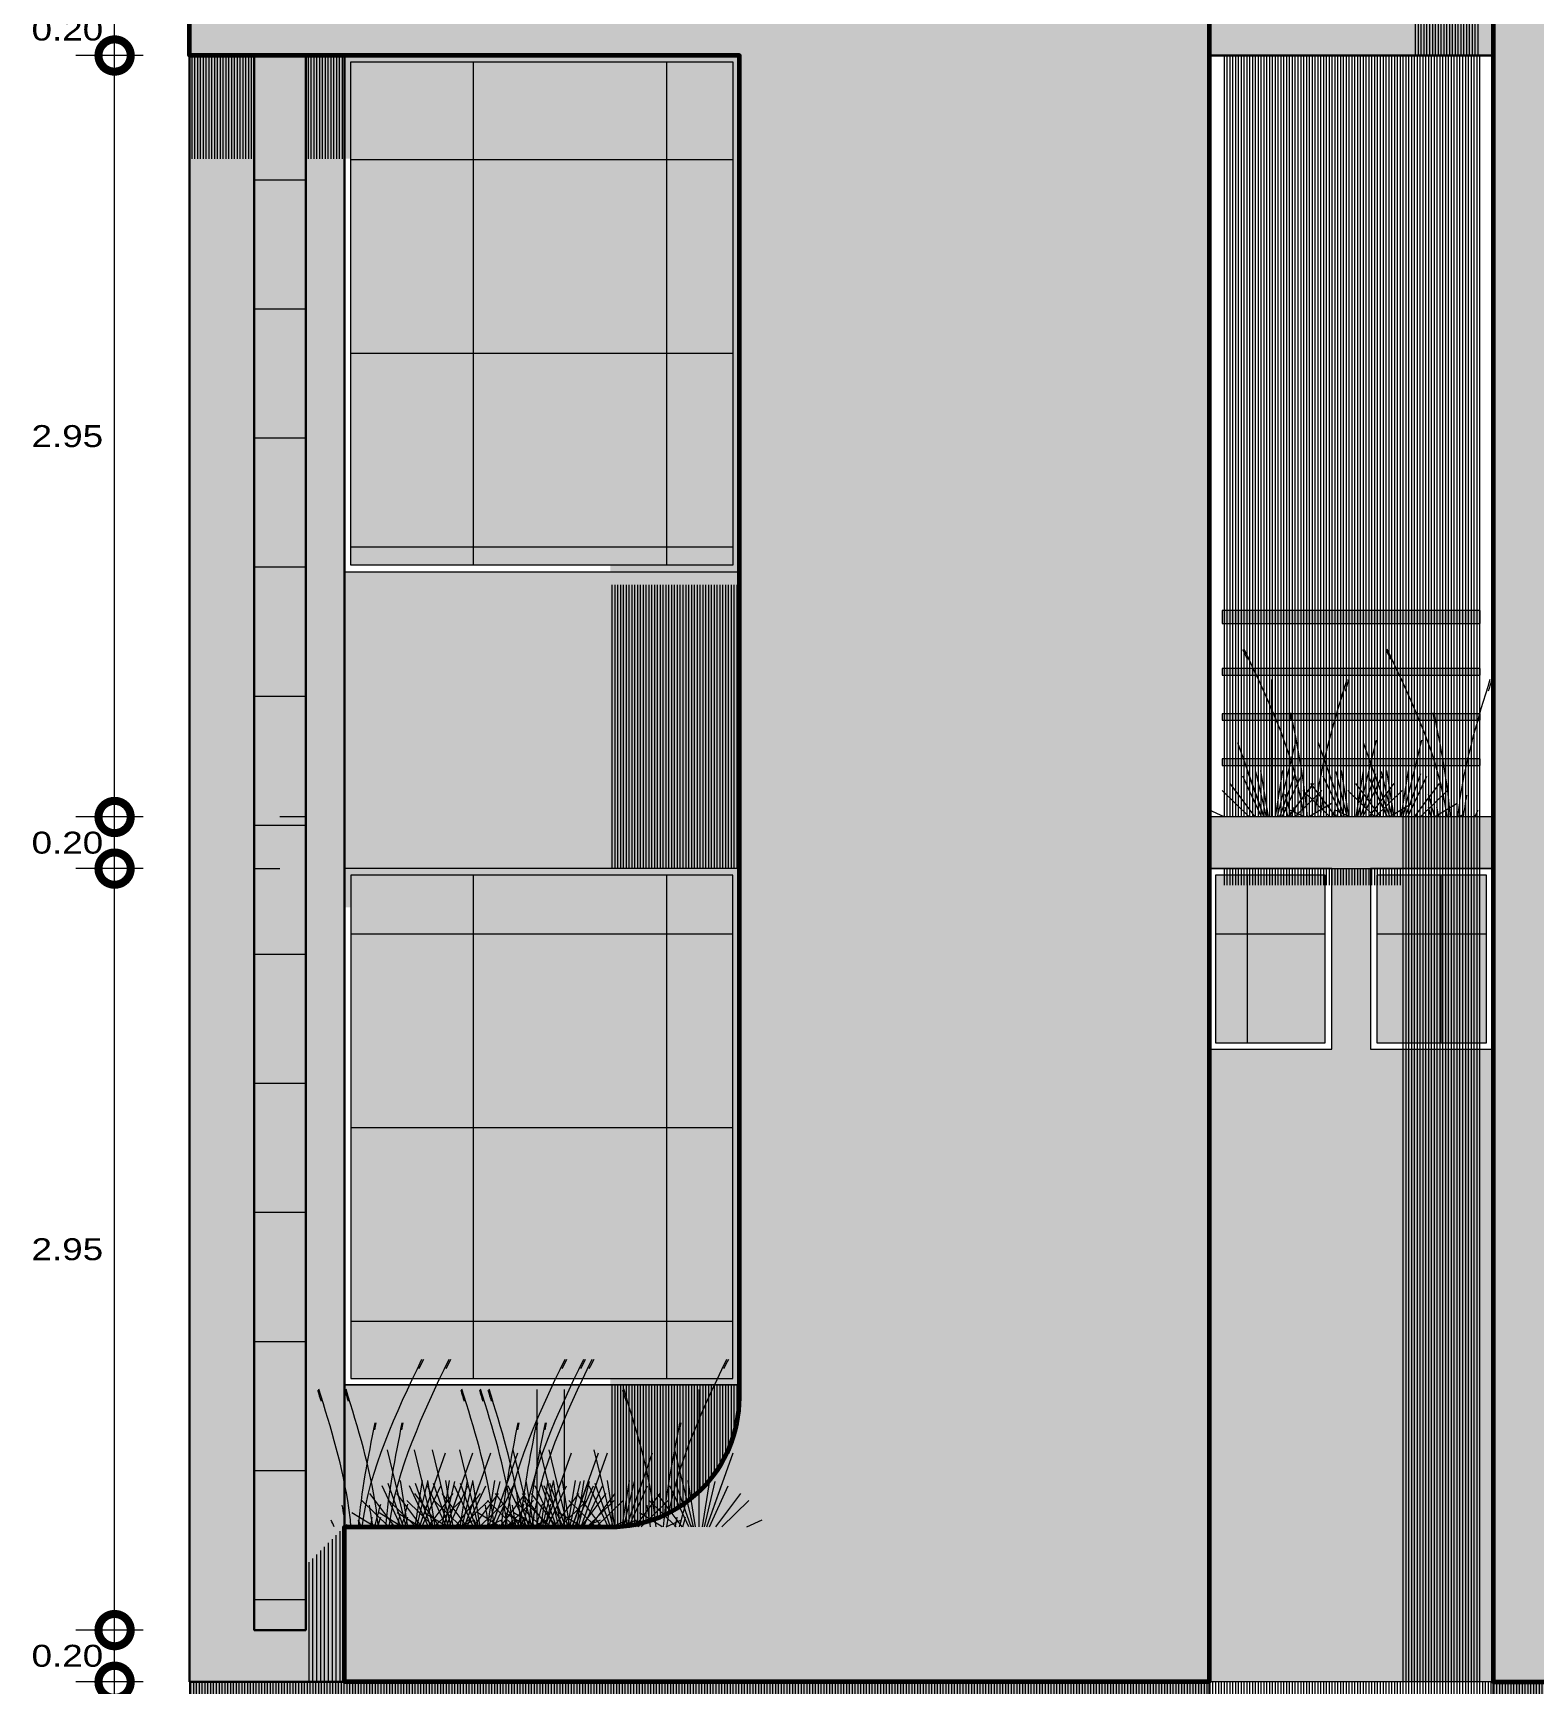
# Model space of a CAD drawing. Header units: millimetres. Extents: x 1555 to 3397, y 790 to 1592.
# Drawn here: x 1756.27 to 1762.08, y 801.96 to 808.36 of the extents above; entities that cross this region are included whole.
import ezdxf

# ---------------------------------------------------------------- set-up
doc = ezdxf.new("R2010")
doc.units = ezdxf.units.MM
doc.linetypes.add('HIDDEN2', pattern=[4.7625, 3.175, -1.5875])
doc.linetypes.add('RAYITAS', pattern=[0.375, 0.25, -0.125])
doc.layers.get('0').update_dxf_attribs({"lineweight": 5})
doc.layers.get('Defpoints').update_dxf_attribs({"lineweight": 5})
for name, color, linetype, lineweight in [('COTAS', 7, 'Continuous', 9), ('MARCO DE VENTANA Y PUERTA', 250, 'Continuous', 13), ('marcos de ventanas', 7, 'Continuous', 15), ('MURO ELEV', 7, 'Continuous', 20), ('MURO ELEV 01', 251, 'Continuous', 30), ('MURO ELEV 02', 7, 'Continuous', 60), ('PROYECCION', 147, 'RAYITAS', 9), ('SOMBRA', 7, 'Continuous', 9), ('sombras', 250, 'Continuous', 0), ('valoriza', 147, 'Continuous', 9)]:
    doc.layers.add(name, color=color, linetype=linetype, lineweight=lineweight)
doc.layers.add('RELLENO DE MURO CORTE', color=7, linetype='Continuous', lineweight=5, true_color=0x5b605f)
doc.styles.add('STYLE1-50EJES', font='swissel.ttf', dxfattribs={"width": 1.2, "height": 0.085})
doc.dimstyles.new('DIM-1-50ejes', dxfattribs={"dimtxt": 0.085, "dimasz": 0.25, "dimexe": 0.15, "dimexo": 0.18, "dimgap": 0.03, "dimtad": 2, "dimtih": 1, "dimtoh": 1, "dimzin": 0, "dimdsep": 46, "dimtxsty": 'STYLE1-50EJES', "dimblk1": 'DOTSMALL', "dimblk2": 'DOTSMALL', "dimsah": 1, "dimcen": 2.75, "dimclrd": 256, "dimclre": 256, "dimclrt": 256, "dimazin": 0, "dimtfac": 1, "dimtix": 1, "dimtmove": 0, "dimatfit": 3, "dimldrblk": 'DOTSMALL', "dimfxl": 1, "dimfxlon": 1, "dimtolj": 1, "dimtzin": 0, "dimlwd": -1, "dimlwe": -1, "dimarcsym": 0})
pattern_1 = [(90, (-39.764014, -2.846504), (-0.011, 7e-19), [])]
pattern_2 = [(0, (168.72064, 79.6186), (0, 0.75), []), (90, (168.72064, 79.6186), (-0.75, 5e-17), [])]
pattern_3 = [(90, (-0.170873, -2.846504), (-0.011, 7e-19), [])]

# ---------------------------------------------------------------- blocks, each defined once
blk = doc.blocks.new('A$C5D62119A')
at = {"layer": 'sombras', "color": 118}
for p, q in [((0.2427, -0.1289), (0.2427, 0.4033)), ((-0.2655, -0.1289), (-0.338, 0.1693)), ((-0.2137, -0.1289), (-0.1122, 0.1578)), ((-0.0905, -0.1289), (-0.163, 0.1693)), ((-0.0387, -0.1289), (0.0628, 0.1578)), ((0.2217, -0.1289), (0.1492, 0.1693)), ((0.2734, -0.1289), (0.375, 0.1578)), ((-0.3091, -0.1289), (-0.4061, 0.0008)), ((-0.2843, -0.1289), (-0.3575, 0.0298)), ((-0.2751, -0.1289), (-0.3347, 0.039)), ((-0.2582, -0.1289), (-0.2869, 0.0512)), ((-0.1342, -0.1289), (-0.2311, 0.0008)), ((-0.2306, -0.1289), (-0.2019, 0.0512)), ((-0.2237, -0.1289), (-0.1817, 0.0472)), ((-0.2136, -0.1289), (-0.1541, 0.039)), ((-0.2044, -0.1289), (-0.1313, 0.0298)), ((-0.1093, -0.1289), (-0.1825, 0.0298)), ((-0.1796, -0.1289), (-0.0827, 0.0008)), ((-0.1001, -0.1289), (-0.1597, 0.039)), ((-0.0832, -0.1289), (-0.1119, 0.0512)), ((-0.0556, -0.1289), (-0.0269, 0.0512)), ((-0.0487, -0.1289), (-0.0067, 0.0472)), ((-0.0387, -0.1289), (0.0209, 0.039)), ((-0.0295, -0.1289), (0.0437, 0.0298)), ((-0.0046, -0.1289), (0.0923, 0.0008)), ((0.178, -0.1289), (0.081, 0.0008)), ((0.2028, -0.1289), (0.1297, 0.0298)), ((0.212, -0.1289), (0.1524, 0.039)), ((0.2289, -0.1289), (0.2002, 0.0512)), ((0.2565, -0.1289), (0.2852, 0.0512)), ((0.2634, -0.1289), (0.3054, 0.0472)), ((0.2735, -0.1289), (0.333, 0.039)), ((0.2827, -0.1289), (0.3558, 0.0298)), ((0.3075, -0.1289), (0.4044, 0.0008)), ((-0.3326, -0.1289), (-0.4371, -0.0263)), ((-0.1577, -0.1289), (-0.2621, -0.0263)), ((-0.1561, -0.1289), (-0.0516, -0.0263)), ((0.0189, -0.1289), (0.1234, -0.0263)), ((0.1545, -0.1289), (0.05, -0.0263)), ((0.331, -0.1289), (0.4355, -0.0263)), ((-0.4758, -0.1289), (-0.4974, -0.1208)), ((-0.3867, -0.1289), (-0.4751, -0.0751)), ((-0.3008, -0.1289), (-0.3224, -0.1208)), ((-0.2117, -0.1289), (-0.3001, -0.0751)), ((-0.059, -0.1289), (0.0003, -0.1012)), ((0.0113, -0.1289), (-0.0103, -0.1208)), ((0.1004, -0.1289), (0.012, -0.0751)), ((0.116, -0.1289), (0.1753, -0.1012)), ((0.4281, -0.1289), (0.4875, -0.1012))]:
    blk.add_line(p, q, dxfattribs=at)
for points in [[(-0.436, -0.1289), (-0.4066, 0.0958), (-0.3053, 0.3085), (-0.204, 0.5212)], [(0.1185, -0.1289), (0.1479, 0.0958), (0.2492, 0.3085), (0.3505, 0.5212)], [(-0.4492, -0.1289), (-0.4387, 0.0064), (-0.4121, 0.1404), (-0.3855, 0.2745)], [(0.1053, -0.1289), (0.1158, 0.0064), (0.1424, 0.1404), (0.169, 0.2745)], [(-0.4993, -0.1289), (-0.5035, -0.1009), (-0.5081, -0.0728), (-0.5126, -0.0448)], [(-0.3871, -0.1289), (-0.3798, -0.0996), (-0.3718, -0.0704), (-0.3637, -0.0412)], [(0.0553, -0.1289), (0.051, -0.1009), (0.0464, -0.0728), (0.0419, -0.0448)], [(0.1674, -0.1289), (0.1747, -0.0996), (0.1828, -0.0704), (0.1908, -0.0412)], [(-0.5436, -0.1289), (-0.5477, -0.1202), (-0.552, -0.1115), (-0.5562, -0.1028)], [(-0.4037, -0.1289), (-0.4013, -0.1166), (-0.3989, -0.1043), (-0.3964, -0.092)], [(-0.3751, -0.1289), (-0.3714, -0.1166), (-0.3676, -0.1043), (-0.3637, -0.092)], [(-0.3401, -0.1289), (-0.3395, -0.1275), (-0.3389, -0.126), (-0.3383, -0.1246)], [(0.0109, -0.1289), (0.0068, -0.1202), (0.0025, -0.1115), (-0.0017, -0.1028)], [(0.1508, -0.1289), (0.1532, -0.1166), (0.1556, -0.1043), (0.1581, -0.092)], [(0.1794, -0.1289), (0.1831, -0.1166), (0.1869, -0.1043), (0.1908, -0.092)], [(0.2144, -0.1289), (0.215, -0.1275), (0.2156, -0.126), (0.2162, -0.1246)]]:
    blk.add_open_spline(points, degree=3, dxfattribs=at)
for points in [[(-0.1981, 0.5197), (-0.2165, 0.483)], [(0.3564, 0.5197), (0.338, 0.483)], [(-0.6084, 0.4005), (-0.5951, 0.358)], [(-0.0539, 0.4005), (-0.0406, 0.358)], [(-0.3866, 0.2471), (-0.3816, 0.2746)], [(0.1679, 0.2471), (0.1729, 0.2746)]]:
    blk.add_spline(points, degree=3, dxfattribs=at)
for points in [[(-0.4784, -0.1289), (-0.4808, -0.1044), (-0.5023, 0.0766), (-0.5565, 0.2528), (-0.6034, 0.4051)], [(0.0761, -0.1289), (0.0737, -0.1044), (0.0522, 0.0766), (-0.002, 0.2528), (-0.0489, 0.4051)]]:
    blk.add_open_spline(points, degree=3, knots=[0.3292599, 0.3292599, 0.3292599, 0.3292599, 0.4033331, 0.878554, 0.878554, 0.878554, 0.878554], dxfattribs=at)
blk = doc.blocks.new('_DOTSMALL')
at = {"color": 0, "linetype": 'ByBlock', "const_width": 0.5}
blk.add_lwpolyline([(-0.0625, 0, 1), (0.0625, 0, 1)], format="xyb", close=True, dxfattribs=at)
blk = doc.blocks.new('*D587')
at = {"layer": 'COTAS', "transparency": 16777216}
for p, q in [((1756.692, 801.9718), (1756.4312, 801.9712)), ((1756.5898, 798.4215), (1756.5812, 801.9715)), ((1756.7005, 798.4218), (1756.4398, 798.4212))]:
    blk.add_line(p, q, dxfattribs=at)
at = {"layer": 'Defpoints', "color": 0, "transparency": 16777216}
for p in [(1756.5812, 801.9715), (1756.872, 801.9722), (1756.8805, 798.4222)]:
    blk.add_point(p, dxfattribs=at)
at = {"layer": 'COTAS', "transparency": 16777216, "xscale": 0.25, "yscale": 0.25, "zscale": 0.25}
for p, rotation in [((1756.5812, 801.9715), 90.13810470480516), ((1756.5898, 798.4215), 270.1381047048051)]:
    blk.add_blockref('_DOTSMALL', p, dxfattribs=dict(at, rotation=rotation))
at = {"layer": 'COTAS', "transparency": 16777216, "insert": (1756.4022, 800.1961), "char_height": 0.085, "attachment_point": 5, "style": 'STYLE1-50EJES'}
blk.add_mtext('\\A1;3.55', dxfattribs=at)
blk = doc.blocks.new('*D588')
at = {"layer": 'COTAS', "transparency": 16777216}
for p, q in [((1756.692, 802.1722), (1756.4312, 802.1722)), ((1756.5812, 801.9722), (1756.5812, 802.1722)), ((1756.692, 801.9722), (1756.4312, 801.9722))]:
    blk.add_line(p, q, dxfattribs=at)
at = {"layer": 'Defpoints', "color": 0, "transparency": 16777216}
for p in [(1756.5812, 802.1722), (1756.872, 802.1722), (1756.872, 801.9722)]:
    blk.add_point(p, dxfattribs=at)
at = {"layer": 'COTAS', "transparency": 16777216, "xscale": 0.25, "yscale": 0.25, "zscale": 0.25}
for p, rotation in [((1756.5812, 802.1722), 90), ((1756.5812, 801.9722), 270)]:
    blk.add_blockref('_DOTSMALL', p, dxfattribs=dict(at, rotation=rotation))
at = {"layer": 'COTAS', "transparency": 16777216, "insert": (1756.3982, 802.0722), "char_height": 0.085, "attachment_point": 5, "style": 'STYLE1-50EJES'}
blk.add_mtext('\\A1;0.20', dxfattribs=at)
blk = doc.blocks.new('*D589')
at = {"layer": 'COTAS', "transparency": 16777216}
for p, q in [((1756.692, 805.1222), (1756.4312, 805.1222)), ((1756.5812, 802.1722), (1756.5812, 805.1222)), ((1756.692, 802.1722), (1756.4312, 802.1722))]:
    blk.add_line(p, q, dxfattribs=at)
at = {"layer": 'Defpoints', "color": 0, "transparency": 16777216}
for p in [(1756.5812, 805.1222), (1756.872, 805.1222), (1756.872, 802.1722)]:
    blk.add_point(p, dxfattribs=at)
at = {"layer": 'COTAS', "transparency": 16777216, "xscale": 0.25, "yscale": 0.25, "zscale": 0.25}
for p, rotation in [((1756.5812, 805.1222), 90), ((1756.5812, 802.1722), 270)]:
    blk.add_blockref('_DOTSMALL', p, dxfattribs=dict(at, rotation=rotation))
at = {"layer": 'COTAS', "transparency": 16777216, "insert": (1756.3981, 803.6472), "char_height": 0.085, "attachment_point": 5, "style": 'STYLE1-50EJES'}
blk.add_mtext('\\A1;2.95', dxfattribs=at)
blk = doc.blocks.new('*D590')
at = {"layer": 'COTAS', "transparency": 16777216}
for p, q in [((1756.692, 805.3222), (1756.4312, 805.3222)), ((1756.5812, 805.1222), (1756.5812, 805.3222)), ((1756.692, 805.1222), (1756.4312, 805.1222))]:
    blk.add_line(p, q, dxfattribs=at)
at = {"layer": 'Defpoints', "color": 0, "transparency": 16777216}
for p in [(1756.5812, 805.3222), (1756.872, 805.3222), (1756.872, 805.1222)]:
    blk.add_point(p, dxfattribs=at)
at = {"layer": 'COTAS', "transparency": 16777216, "xscale": 0.25, "yscale": 0.25, "zscale": 0.25}
for p, rotation in [((1756.5812, 805.3222), 90), ((1756.5812, 805.1222), 270)]:
    blk.add_blockref('_DOTSMALL', p, dxfattribs=dict(at, rotation=rotation))
at = {"layer": 'COTAS', "transparency": 16777216, "insert": (1756.3982, 805.2222), "char_height": 0.085, "attachment_point": 5, "style": 'STYLE1-50EJES'}
blk.add_mtext('\\A1;0.20', dxfattribs=at)
blk = doc.blocks.new('*D591')
at = {"layer": 'COTAS', "transparency": 16777216}
for p, q in [((1756.692, 808.2722), (1756.4312, 808.2722)), ((1756.5812, 805.3222), (1756.5812, 808.2722)), ((1756.692, 805.3222), (1756.4312, 805.3222))]:
    blk.add_line(p, q, dxfattribs=at)
at = {"layer": 'Defpoints', "color": 0, "transparency": 16777216}
for p in [(1756.5812, 808.2722), (1756.872, 808.2722), (1756.872, 805.3222)]:
    blk.add_point(p, dxfattribs=at)
at = {"layer": 'COTAS', "transparency": 16777216, "xscale": 0.25, "yscale": 0.25, "zscale": 0.25}
for p, rotation in [((1756.5812, 808.2722), 90), ((1756.5812, 805.3222), 270)]:
    blk.add_blockref('_DOTSMALL', p, dxfattribs=dict(at, rotation=rotation))
at = {"layer": 'COTAS', "transparency": 16777216, "insert": (1756.3981, 806.7972), "char_height": 0.085, "attachment_point": 5, "style": 'STYLE1-50EJES'}
blk.add_mtext('\\A1;2.95', dxfattribs=at)
blk = doc.blocks.new('*D592')
at = {"layer": 'COTAS', "transparency": 16777216}
for p, q in [((1756.692, 808.4722), (1756.4312, 808.4722)), ((1756.5812, 808.2722), (1756.5812, 808.4722)), ((1756.692, 808.2722), (1756.4312, 808.2722))]:
    blk.add_line(p, q, dxfattribs=at)
at = {"layer": 'Defpoints', "color": 0, "transparency": 16777216}
for p in [(1756.5812, 808.4722), (1756.872, 808.4722), (1756.872, 808.2722)]:
    blk.add_point(p, dxfattribs=at)
at = {"layer": 'COTAS', "transparency": 16777216, "xscale": 0.25, "yscale": 0.25, "zscale": 0.25}
for p, rotation in [((1756.5812, 808.4722), 90), ((1756.5812, 808.2722), 270)]:
    blk.add_blockref('_DOTSMALL', p, dxfattribs=dict(at, rotation=rotation))
at = {"layer": 'COTAS', "transparency": 16777216, "insert": (1756.3982, 808.3722), "char_height": 0.085, "attachment_point": 5, "style": 'STYLE1-50EJES'}
blk.add_mtext('\\A1;0.20', dxfattribs=at)

msp = doc.modelspace()

# ---------------------------------------------------------------- hatches: boundary and pattern name
h = msp.add_hatch()
h.set_pattern_fill('_USER', color=256, scale=0.011, angle=90, style=0, pattern_type=0)
h.set_pattern_definition(pattern_3)
h.paths.add_polyline_path([(1757.47197, 808.27223), (1757.32197, 808.27223), (1757.32197, 807.87223), (1757.47197, 807.87223)])
h.paths.add_polyline_path([(1757.12197, 808.27223), (1756.87197, 808.27223), (1756.87197, 807.87223), (1757.12197, 807.87223)])
h = msp.add_hatch(color=256)
h.set_gradient(color1=(43, 165, 202), rotation=180, one_color=1, tint=1)
h.paths.add_polyline_path([(1757.32197, 808.27223), (1757.12197, 808.27223), (1757.12197, 802.17223), (1757.32197, 802.17223)])
h = msp.add_hatch()
h.set_pattern_fill('_USER', color=256, scale=0.011, angle=90, style=0, pattern_type=0)
h.set_pattern_definition(pattern_3)
h.paths.add_polyline_path([(1759.00197, 806.22223), (1758.50197, 806.22223), (1758.50197, 805.12223), (1759.00197, 805.12223)])
edge = h.paths.add_edge_path()
edge.add_line((1759.00197, 803.12223), (1758.50197, 803.12223))
edge.add_line((1758.50197, 803.12223), (1758.50197, 802.57223))
edge.add_arc((1758.50197, 803.07223), 0.5, 270, 360)
edge.add_line((1759.00197, 803.07223), (1759.00197, 803.12223))
h = msp.add_hatch(color=256)
h.set_gradient(color1=(139, 149, 134), color2=(125, 136, 119), rotation=180, one_color=1, tint=0.51, name='CURVED')
h.paths.add_polyline_path([(1760.82197, 801.07223), (1760.74697, 801.07223), (1760.74697, 801.27223), (1760.82197, 801.27223), (1760.82197, 801.97223), (1757.47197, 801.97223), (1756.87197, 801.97223), (1756.87197, 798.57223), (1757.12197, 798.57223), (1757.12197, 801.27223), (1757.12197, 801.47223), (1757.12197, 801.92223), (1760.62197, 801.92223), (1760.62197, 801.47223), (1760.62197, 801.27223), (1760.02197, 801.27223), (1760.02197, 798.57223), (1760.82197, 798.57223)])
h = msp.add_hatch(color=256)
h.set_gradient(color1=(139, 149, 134), color2=(125, 136, 119), rotation=180, one_color=1, tint=0.51, name='CURVED')
h.paths.add_polyline_path([(1765.87197, 801.97223), (1765.27197, 801.97223), (1761.92197, 801.97223), (1761.92197, 801.27223), (1761.99697, 801.27223), (1761.99697, 801.07223), (1761.92197, 801.07223), (1761.92197, 798.72223), (1762.17197, 798.72223), (1762.17197, 801.27223), (1762.17197, 801.47223), (1762.17197, 801.92223), (1765.62197, 801.92223), (1765.62197, 801.47223), (1765.62197, 801.27223), (1765.62197, 798.72223), (1765.87197, 798.72223)])
at = {"layer": 'marcos de ventanas'}
h = msp.add_hatch(dxfattribs=at)
h.set_pattern_fill('_USER', color=256, scale=0.5, style=0, double=1, pattern_type=0)
h.set_pattern_definition([(0, (117.35675, -38.20954), (0, 0.5), []), (90, (117.35675, -38.20954), (-0.5, 0), [])])
h.paths.add_polyline_path([(1757.32197, 808.27223), (1757.02197, 808.27223), (1757.02197, 808.12223), (1757.32197, 808.12223)])
h.paths.add_polyline_path([(1757.12197, 807.94223), (1757.12197, 804.97223), (1757.32197, 804.97223), (1757.32197, 807.94223)])
h.paths.add_polyline_path([(1757.12197, 804.79223), (1757.12197, 802.17223), (1757.32197, 802.17223), (1757.32197, 804.79223)])
h = msp.add_hatch(dxfattribs=at)
h.set_pattern_fill('_USER', color=256, scale=0.75, style=0, double=1, pattern_type=0)
h.set_pattern_definition(pattern_2)
h.paths.add_polyline_path([(1758.97697, 806.29723), (1758.97697, 808.24723), (1757.49697, 808.24723), (1757.49697, 806.29723)])
h = msp.add_hatch(dxfattribs=at)
h.set_pattern_fill('_USER', color=256, scale=0.75, style=0, double=1, pattern_type=0)
h.set_pattern_definition(pattern_2)
h.paths.add_polyline_path([(1758.97697, 803.14723), (1757.49697, 803.14723), (1757.49697, 805.09723), (1758.97697, 805.09723)])
h = msp.add_hatch(dxfattribs=at)
h.set_pattern_fill('_USER', color=256, scale=0.75, style=0, double=1, pattern_type=0)
h.set_pattern_definition(pattern_2)
h.paths.add_polyline_path([(1761.89697, 805.09723), (1761.89697, 804.44723), (1761.47197, 804.44723), (1761.47197, 805.09723)])
h.paths.add_polyline_path([(1761.27197, 805.09723), (1761.27197, 804.44723), (1760.84697, 804.44723), (1760.84697, 805.09723)])
at = {"layer": 'RELLENO DE MURO CORTE', "true_color": 0xfa7b19}
h = msp.add_hatch(color=30, dxfattribs=at)
edge = h.paths.add_edge_path()
edge.add_line((1756.87197, 809.47223), (1760.82197, 809.47223))
edge.add_line((1760.82197, 809.47223), (1760.82197, 801.97223))
edge.add_line((1760.82197, 801.97223), (1757.47197, 801.97223))
edge.add_line((1757.47197, 801.97223), (1757.47197, 802.57223))
edge.add_line((1757.47197, 802.57223), (1758.50197, 802.57223))
edge.add_arc((1758.50197, 803.07223), 0.5, 270, 360)
edge.add_line((1759.00197, 803.07223), (1759.00197, 808.27223))
edge.add_line((1759.00197, 808.27223), (1756.87197, 808.27223))
edge.add_line((1756.87197, 808.27223), (1756.87197, 809.47223))
at = {"layer": 'RELLENO DE MURO CORTE', "true_color": 0xb21210}
h = msp.add_hatch(color=14, dxfattribs=at)
edge = h.paths.add_edge_path()
edge.add_line((1765.87197, 809.47223), (1761.92197, 809.47223))
edge.add_line((1761.92197, 809.47223), (1761.92197, 801.97223))
edge.add_line((1761.92197, 801.97223), (1765.27197, 801.97223))
edge.add_line((1765.27197, 801.97223), (1765.27197, 802.57223))
edge.add_line((1765.27197, 802.57223), (1764.24197, 802.57223))
edge.add_arc((1764.24197, 803.07223), 0.5, 180, 270, ccw=False)
edge.add_line((1763.74197, 803.07223), (1763.74197, 808.27223))
edge.add_line((1763.74197, 808.27223), (1765.87197, 808.27223))
edge.add_line((1765.87197, 808.27223), (1765.87197, 809.47223))
msp.add_hatch(color=14, dxfattribs=at).paths.add_polyline_path([(1756.87197, 808.27223), (1756.87197, 801.97223), (1757.47197, 801.97223), (1757.47197, 808.27223), (1757.32197, 808.27223), (1757.32197, 802.17223), (1757.12197, 802.17223), (1757.12197, 808.27223)])
at = {"layer": 'RELLENO DE MURO CORTE'}
h = msp.add_hatch(color=256, dxfattribs=at)
h.set_gradient(color1=(113, 142, 162), color2=(227, 233, 237), rotation=15, one_color=1, tint=0.91, name='HEMISPHERICAL')
h.paths.add_polyline_path([(1758.97697, 808.24723), (1757.49697, 808.24723), (1757.49697, 806.29723), (1758.97697, 806.29723)])
h.paths.add_polyline_path([(1758.97697, 803.14723), (1757.49697, 803.14723), (1757.49697, 805.09723), (1758.97697, 805.09723)])
h = msp.add_hatch(color=256, dxfattribs=at)
h.set_gradient(color1=(113, 142, 162), color2=(227, 233, 237), rotation=15, one_color=1, tint=0.91, name='HEMISPHERICAL')
h.paths.add_polyline_path([(1761.27197, 805.09723), (1760.84697, 805.09723), (1760.84697, 804.44723), (1761.27197, 804.44723)])
h.paths.add_polyline_path([(1761.89697, 805.09723), (1761.47197, 805.09723), (1761.47197, 804.44723), (1761.89697, 804.44723)])
at = {"layer": 'SOMBRA'}
h = msp.add_hatch(dxfattribs=at)
h.set_pattern_fill('_USER', color=256, scale=0.011, angle=90, style=0, pattern_type=0)
h.set_pattern_definition(pattern_3)
h.paths.add_polyline_path([(1761.62197, 808.27223), (1761.87197, 808.27223), (1761.87197, 809.05223), (1761.62197, 809.05223)])
h = msp.add_hatch(dxfattribs=at)
h.set_pattern_fill('_USER', color=256, scale=0.011, angle=90, style=0, pattern_type=0)
h.set_pattern_definition(pattern_1)
h.paths.add_polyline_path([(1761.57197, 801.97223), (1761.87197, 801.97223), (1761.87197, 808.27223), (1760.87197, 808.27223), (1760.87197, 805.32223), (1761.57197, 805.32223), (1761.57197, 805.12223), (1760.87197, 805.12223), (1760.87197, 805.05797), (1761.57197, 805.05797)])
h = msp.add_hatch(dxfattribs=at)
h.set_pattern_fill('_USER', color=256, scale=0.011, angle=90, style=0, pattern_type=0)
h.set_pattern_definition(pattern_1)
h.paths.add_polyline_path([(1761.87197, 801.97223), (1761.44697, 801.97223), (1761.29697, 801.97223), (1760.87197, 801.97223), (1760.77205, 801.87223), (1761.87197, 801.87223)])
h.paths.add_polyline_path([(1760.87197, 801.97223), (1760.62197, 801.97223), (1760.62197, 801.72223)])
h.paths.add_polyline_path([(1760.37197, 801.47223), (1757.12197, 801.47223), (1757.12197, 801.37223), (1760.27197, 801.37223)])
h.paths.add_polyline_path([(1760.62197, 801.97223), (1757.47197, 801.97223), (1757.12197, 801.97223), (1757.12197, 801.92223), (1760.62197, 801.92223)])
h.paths.add_polyline_path([(1757.12197, 801.92223), (1757.12197, 801.97223), (1756.87197, 801.97223), (1756.87197, 801.37223), (1757.12197, 801.37223), (1757.12197, 801.47223)])
h = msp.add_hatch(dxfattribs=at)
h.set_pattern_fill('_USER', color=256, scale=0.011, angle=90, style=0, pattern_type=0)
h.set_pattern_definition(pattern_1)
h.paths.add_polyline_path([(1762.12197, 801.87223), (1762.12197, 801.97223), (1761.87197, 801.97223), (1761.57197, 801.97223), (1761.57197, 801.37223), (1762.12197, 801.37223)])
h.paths.add_polyline_path([(1765.37197, 801.47223), (1762.12197, 801.47223), (1762.12197, 801.37223), (1765.27197, 801.37223)])
at = {"layer": 'sombras', "linetype": 'Continuous', "ltscale": 0.03}
h = msp.add_hatch(color=256, dxfattribs=at)
h.set_gradient(color1=(27, 80, 111), color2=(25, 74, 103), rotation=180, one_color=1, tint=0.25, name='CYLINDER')
h.paths.add_polyline_path([(1757.22197, 802.17223), (1757.32197, 802.17223), (1757.32197, 808.27223), (1757.12197, 808.27223), (1757.12197, 807.87223), (1757.22197, 807.87223)])
h = msp.add_hatch(color=256, dxfattribs=at)
h.set_gradient(color1=(27, 80, 111), color2=(25, 74, 103), rotation=180, one_color=1, tint=0.25, name='CYLINDER')
h.paths.add_polyline_path([(1758.50197, 806.22223), (1759.00197, 806.22223), (1759.00197, 808.27223), (1757.47697, 808.27223), (1757.47697, 807.87223), (1758.50197, 807.87223)])
h.paths.add_polyline_path([(1758.50197, 803.12223), (1759.00197, 803.12223), (1759.00197, 805.12223), (1758.50197, 805.12223)])
h = msp.add_hatch(color=256, dxfattribs=at)
h.set_gradient(color1=(27, 80, 111), color2=(25, 74, 103), rotation=180, one_color=1, tint=0.25, name='CYLINDER')
h.paths.add_polyline_path([(1757.47197, 805.12223), (1757.47197, 804.97223), (1758.85197, 804.97223), (1759.00197, 805.12223)])
at = {"layer": 'sombras'}
h = msp.add_hatch(dxfattribs=at)
h.set_pattern_fill('_USER', color=256, scale=0.015, angle=90, style=0, pattern_type=0)
h.set_pattern_definition([(90, (52.479796, -4.620004), (-0.015, 0), [])])
h.paths.add_polyline_path([(1757.47197, 802.57223), (1757.32197, 802.42223), (1757.32197, 801.97223), (1757.47197, 801.97223)])
at = {"layer": 'valoriza', "ltscale": 0.05, "true_color": 0xfcc42c}
h = msp.add_hatch(color=40, dxfattribs=at)
h.paths.add_polyline_path([(1760.82197, 809.05223), (1761.92197, 809.05223), (1761.92197, 808.27223), (1760.82197, 808.27223)])
h.paths.add_polyline_path([(1761.92197, 805.32223), (1760.82197, 805.32223), (1760.82197, 805.12223), (1761.92197, 805.12223)])
at = {"layer": 'valoriza', "true_color": 0xfcc42c}
h = msp.add_hatch(color=40, dxfattribs=at)
h.paths.add_polyline_path([(1757.47197, 806.27223), (1759.00197, 806.27223), (1759.00197, 805.12223), (1757.47197, 805.12223)])
edge = h.paths.add_edge_path()
edge.add_line((1759.00197, 803.12223), (1757.47197, 803.12223))
edge.add_line((1757.47197, 803.12223), (1757.47197, 802.57223))
edge.add_line((1757.47197, 802.57223), (1758.50197, 802.57223))
edge.add_arc((1758.50046, 803.07587), 0.50365, 270.17178, 365.280842)
edge = h.paths.add_edge_path()
edge.add_line((1763.74197, 803.12223), (1765.27197, 803.12223))
edge.add_line((1765.27197, 803.12223), (1765.27197, 802.57223))
edge.add_line((1765.27197, 802.57223), (1764.24197, 802.57223))
edge.add_arc((1764.24348, 803.07587), 0.50365, 174.719158, 269.82822, ccw=False)
h.paths.add_polyline_path([(1763.74197, 806.27223), (1765.27197, 806.27223), (1765.27197, 805.12223), (1763.74197, 805.12223)])
at = {"layer": 'valoriza', "ltscale": 0.05, "true_color": 0x67986b}
h = msp.add_hatch(color=115, dxfattribs=at)
h.paths.add_polyline_path([(1761.87197, 806.12223), (1760.87197, 806.12223), (1760.87197, 806.07223), (1761.87197, 806.07223)])
h.paths.add_polyline_path([(1761.87197, 805.89723), (1760.87197, 805.89723), (1760.87197, 805.87223), (1761.87197, 805.87223)])
h.paths.add_polyline_path([(1761.87197, 805.72223), (1760.87197, 805.72223), (1760.87197, 805.69723), (1761.87197, 805.69723)])
h.paths.add_polyline_path([(1761.87197, 805.54723), (1760.87197, 805.54723), (1760.87197, 805.52223), (1761.87197, 805.52223)])
at = {"layer": 'valoriza', "ltscale": 0.05, "true_color": 0xfcc42c}
msp.add_hatch(color=40, dxfattribs=at).paths.add_polyline_path([(1760.82197, 801.97223), (1761.92197, 801.97223), (1761.92197, 804.42223), (1761.44697, 804.42223), (1761.44697, 805.12223), (1761.29697, 805.12223), (1761.29697, 804.42223), (1760.82197, 804.42223)])

# ---------------------------------------------------------------- linework, layer by layer
at = {"layer": 'MARCO DE VENTANA Y PUERTA'}
for points in [[(1757.49697, 808.24723), (1758.97697, 808.24723), (1758.97697, 806.29723), (1757.49697, 806.29723)], [(1758.97697, 805.09723), (1757.49697, 805.09723), (1757.49697, 803.14723), (1758.97697, 803.14723)]]:
    msp.add_lwpolyline(points, close=True, dxfattribs=at)
at = {"layer": 'marcos de ventanas'}
msp.add_lwpolyline([(1761.92197, 801.97223), (1760.82197, 801.97223), (1760.82197, 801.27223), (1761.92197, 801.27223)], close=True, dxfattribs=at)
at = {"layer": 'MURO ELEV'}
for points in [[(1759.00197, 808.27223), (1757.47197, 808.27223), (1757.47197, 806.27223), (1759.00197, 806.27223)], [(1757.47197, 806.27223), (1759.00197, 806.27223), (1759.00197, 805.12223), (1757.47197, 805.12223)], [(1761.92197, 805.32223), (1760.82197, 805.32223), (1760.82197, 805.12223), (1761.92197, 805.12223)], [(1759.00197, 805.12223), (1757.47197, 805.12223), (1757.47197, 803.12223), (1759.00197, 803.12223)], [(1761.29697, 805.12223), (1760.82197, 805.12223), (1760.82197, 804.42223), (1761.29697, 804.42223)], [(1761.27197, 805.09723), (1760.84697, 805.09723), (1760.84697, 804.44723), (1761.27197, 804.44723)], [(1761.92197, 805.12223), (1761.44697, 805.12223), (1761.44697, 804.42223), (1761.92197, 804.42223)], [(1761.89697, 805.09723), (1761.47197, 805.09723), (1761.47197, 804.44723), (1761.89697, 804.44723)], [(1760.82197, 801.07223), (1760.74697, 801.07223), (1760.74697, 801.27223), (1760.82197, 801.27223), (1760.82197, 801.97223), (1757.47197, 801.97223), (1756.87197, 801.97223), (1756.87197, 798.57223), (1757.12197, 798.57223), (1757.12197, 801.27223), (1757.12197, 801.47223), (1757.12197, 801.92223), (1760.62197, 801.92223), (1760.62197, 801.47223), (1760.62197, 801.27223), (1760.02197, 801.27223), (1760.02197, 798.57223), (1760.82197, 798.57223)], [(1765.87197, 801.97223), (1765.27197, 801.97223), (1761.92197, 801.97223), (1761.92197, 801.27223), (1761.99697, 801.27223), (1761.99697, 801.07223), (1761.92197, 801.07223), (1761.92197, 798.72223), (1762.17197, 798.72223), (1762.17197, 801.27223), (1762.17197, 801.47223), (1762.17197, 801.92223), (1765.62197, 801.92223), (1765.62197, 801.47223), (1765.62197, 801.27223), (1765.62197, 798.72223), (1765.87197, 798.72223)]]:
    msp.add_lwpolyline(points, close=True, dxfattribs=at)
msp.add_lwpolyline([(1759.00197, 803.12223), (1757.47197, 803.12223), (1757.47197, 802.57223), (1758.50197, 802.57223, 0.4405787), (1759.00197, 803.12223)], format="xyb", close=True, dxfattribs=at)
at = {"layer": 'MURO ELEV 01'}
for points in [[(1760.82197, 809.05223), (1761.92197, 809.05223), (1761.92197, 808.27223), (1760.82197, 808.27223)], [(1756.87197, 808.27223), (1756.87197, 801.97223), (1757.47197, 801.97223), (1757.47197, 808.27223), (1757.32197, 808.27223), (1757.32197, 802.17223), (1757.12197, 802.17223), (1757.12197, 808.27223)]]:
    msp.add_lwpolyline(points, close=True, dxfattribs=at)
at = {"layer": 'MURO ELEV 02'}
for points in [[(1756.87197, 809.47223), (1760.82197, 809.47223), (1760.82197, 801.97223), (1757.47197, 801.97223), (1757.47197, 802.57223), (1758.50197, 802.57223, 0.4142136), (1759.00197, 803.07223), (1759.00197, 808.27223), (1756.87197, 808.27223)], [(1765.87197, 809.47223), (1761.92197, 809.47223), (1761.92197, 801.97223), (1765.27197, 801.97223), (1765.27197, 802.57223), (1764.24197, 802.57223, -0.4142136), (1763.74197, 803.07223), (1763.74197, 808.27223), (1765.87197, 808.27223)]]:
    msp.add_lwpolyline(points, format="xyb", close=True, dxfattribs=at)
at = {"layer": 'PROYECCION', "linetype": 'HIDDEN2', "ltscale": 0.02}
msp.add_lwpolyline([(1757.32197, 805.32223), (1757.12197, 805.32223), (1757.12197, 805.12223), (1757.32197, 805.12223)], close=True, dxfattribs=at)
at = {"layer": 'sombras', "color": 118}
for p, q in [((1761.0653, 805.32223), (1761.0653, 805.85447)), ((1761.0653, 805.32223), (1761.0653, 805.85447)), ((1761.03461, 805.32223), (1760.93308, 805.60894)), ((1761.03461, 805.32223), (1760.93308, 805.60894)), ((1761.08638, 805.32223), (1761.15888, 805.62044)), ((1761.08638, 805.32223), (1761.15888, 805.62044)), ((1761.34674, 805.32223), (1761.24521, 805.60894)), ((1761.34674, 805.32223), (1761.24521, 805.60894)), ((1761.39851, 805.32223), (1761.47101, 805.62044)), ((1761.39851, 805.32223), (1761.47101, 805.62044)), ((1761.52172, 805.32223), (1761.42019, 805.60894)), ((1761.52172, 805.32223), (1761.42019, 805.60894)), ((1761.57349, 805.32223), (1761.646, 805.62044)), ((1761.57349, 805.32223), (1761.646, 805.62044)), ((1761.00055, 805.32223), (1760.90361, 805.45197)), ((1761.00055, 805.32223), (1760.90361, 805.45197)), ((1761.02536, 805.32223), (1760.95223, 805.4809)), ((1761.02536, 805.32223), (1760.95223, 805.4809)), ((1761.03456, 805.32223), (1760.975, 805.49016)), ((1761.03456, 805.32223), (1760.975, 805.49016)), ((1761.04463, 805.32223), (1761.00263, 805.49833)), ((1761.04463, 805.32223), (1761.00263, 805.49833)), ((1761.05149, 805.32223), (1761.02279, 805.50234)), ((1761.05149, 805.32223), (1761.02279, 805.50234)), ((1761.07911, 805.32223), (1761.10781, 805.50234)), ((1761.07911, 805.32223), (1761.10781, 805.50234)), ((1761.09604, 805.32223), (1761.15561, 805.49016)), ((1761.09604, 805.32223), (1761.15561, 805.49016)), ((1761.10525, 805.32223), (1761.17838, 805.4809)), ((1761.10525, 805.32223), (1761.17838, 805.4809)), ((1761.13006, 805.32223), (1761.22699, 805.45197)), ((1761.13006, 805.32223), (1761.22699, 805.45197)), ((1761.31268, 805.32223), (1761.21574, 805.45197)), ((1761.31268, 805.32223), (1761.21574, 805.45197)), ((1761.33749, 805.32223), (1761.26436, 805.4809)), ((1761.33749, 805.32223), (1761.26436, 805.4809)), ((1761.34669, 805.32223), (1761.28713, 805.49016)), ((1761.34669, 805.32223), (1761.28713, 805.49016)), ((1761.35676, 805.32223), (1761.31476, 805.49833)), ((1761.35676, 805.32223), (1761.31476, 805.49833)), ((1761.36362, 805.32223), (1761.33492, 805.50234)), ((1761.36362, 805.32223), (1761.33492, 805.50234)), ((1761.48766, 805.32223), (1761.39073, 805.45197)), ((1761.48766, 805.32223), (1761.39073, 805.45197)), ((1761.39124, 805.32223), (1761.41994, 805.50234)), ((1761.39124, 805.32223), (1761.41994, 805.50234)), ((1761.40817, 805.32223), (1761.46774, 805.49016)), ((1761.40817, 805.32223), (1761.46774, 805.49016)), ((1761.41738, 805.32223), (1761.49051, 805.4809)), ((1761.41738, 805.32223), (1761.49051, 805.4809)), ((1761.51247, 805.32223), (1761.43934, 805.4809)), ((1761.51247, 805.32223), (1761.43934, 805.4809)), ((1761.44219, 805.32223), (1761.53913, 805.45197)), ((1761.44219, 805.32223), (1761.53913, 805.45197)), ((1761.52168, 805.32223), (1761.46211, 805.49016)), ((1761.52168, 805.32223), (1761.46211, 805.49016)), ((1761.53174, 805.32223), (1761.48974, 805.49833)), ((1761.53174, 805.32223), (1761.48974, 805.49833)), ((1761.53861, 805.32223), (1761.50991, 805.50234)), ((1761.53861, 805.32223), (1761.50991, 805.50234)), ((1761.56623, 805.32223), (1761.59493, 805.50234)), ((1761.56623, 805.32223), (1761.59493, 805.50234)), ((1761.58316, 805.32223), (1761.64272, 805.49016)), ((1761.58316, 805.32223), (1761.64272, 805.49016)), ((1761.59236, 805.32223), (1761.66549, 805.4809)), ((1761.59236, 805.32223), (1761.66549, 805.4809)), ((1761.61717, 805.32223), (1761.71411, 805.45197)), ((1761.61717, 805.32223), (1761.71411, 805.45197)), ((1760.97704, 805.32223), (1760.87255, 805.42484)), ((1760.97704, 805.32223), (1760.87255, 805.42484)), ((1761.15356, 805.32223), (1761.25805, 805.42484)), ((1761.15356, 805.32223), (1761.25805, 805.42484)), ((1761.28918, 805.32223), (1761.18468, 805.42484)), ((1761.28918, 805.32223), (1761.18468, 805.42484)), ((1761.46416, 805.32223), (1761.35967, 805.42484)), ((1761.46416, 805.32223), (1761.35967, 805.42484)), ((1761.46569, 805.32223), (1761.57018, 805.42484)), ((1761.46569, 805.32223), (1761.57018, 805.42484)), ((1761.64068, 805.32223), (1761.74517, 805.42484)), ((1761.64068, 805.32223), (1761.74517, 805.42484)), ((1760.87992, 805.32223), (1760.82058, 805.34997)), ((1760.87992, 805.32223), (1760.82058, 805.34997)), ((1761.19205, 805.32223), (1761.13271, 805.34997)), ((1761.19205, 805.32223), (1761.13271, 805.34997)), ((1761.20759, 805.32223), (1761.29602, 805.37609)), ((1761.20759, 805.32223), (1761.29602, 805.37609)), ((1761.29672, 805.32223), (1761.31829, 805.33031)), ((1761.29672, 805.32223), (1761.31829, 805.33031)), ((1761.36704, 805.32223), (1761.30769, 805.34997)), ((1761.36704, 805.32223), (1761.30769, 805.34997)), ((1761.51972, 805.32223), (1761.60815, 805.37609)), ((1761.51972, 805.32223), (1761.60815, 805.37609)), ((1761.60885, 805.32223), (1761.63042, 805.33031)), ((1761.60885, 805.32223), (1761.63042, 805.33031)), ((1761.69471, 805.32223), (1761.78314, 805.37609)), ((1761.69471, 805.32223), (1761.78314, 805.37609)), ((1761.78383, 805.32223), (1761.80541, 805.33031)), ((1761.78383, 805.32223), (1761.80541, 805.33031))]:
    msp.add_line(p, q, dxfattribs=at)
at = {"layer": 'sombras', "ltscale": 0.05}
for points in [[(1761.87197, 806.12223), (1760.87197, 806.12223), (1760.87197, 806.07223), (1761.87197, 806.07223)], [(1761.87197, 805.89723), (1760.87197, 805.89723), (1760.87197, 805.87223), (1761.87197, 805.87223)], [(1761.87197, 805.72223), (1760.87197, 805.72223), (1760.87197, 805.69723), (1761.87197, 805.69723)], [(1761.87197, 805.54723), (1760.87197, 805.54723), (1760.87197, 805.52223), (1761.87197, 805.52223)]]:
    msp.add_lwpolyline(points, close=True, dxfattribs=at)
at = {"layer": 'sombras', "color": 118}
for points in [[(1760.95165, 805.9708), (1760.95777, 805.95857), (1760.96388, 805.94635), (1760.97, 805.93413)], [(1760.95165, 805.9708), (1760.95777, 805.95857), (1760.96388, 805.94635), (1760.97, 805.93413)], [(1761.1895, 805.32223), (1761.16016, 805.54697), (1761.05883, 805.75967), (1760.95751, 805.97237)], [(1761.1895, 805.32223), (1761.16016, 805.54697), (1761.05883, 805.75967), (1760.95751, 805.97237)], [(1761.50616, 805.9708), (1761.51228, 805.95857), (1761.51839, 805.94635), (1761.52451, 805.93413)], [(1761.50616, 805.9708), (1761.51228, 805.95857), (1761.51839, 805.94635), (1761.52451, 805.93413)], [(1761.74401, 805.32223), (1761.71467, 805.54697), (1761.61334, 805.75967), (1761.51202, 805.97237)], [(1761.74401, 805.32223), (1761.71467, 805.54697), (1761.61334, 805.75967), (1761.51202, 805.97237)], [(1761.36197, 805.85163), (1761.35752, 805.83746), (1761.35307, 805.82329), (1761.34862, 805.80912)], [(1761.36197, 805.85163), (1761.35752, 805.83746), (1761.35307, 805.82329), (1761.34862, 805.80912)], [(1761.91648, 805.85163), (1761.91203, 805.83746), (1761.90758, 805.82329), (1761.90313, 805.80912)], [(1761.91648, 805.85163), (1761.91203, 805.83746), (1761.90758, 805.82329), (1761.90313, 805.80912)], [(1761.14013, 805.69829), (1761.13846, 805.70745), (1761.13679, 805.71662), (1761.13513, 805.72579)], [(1761.14013, 805.69829), (1761.13846, 805.70745), (1761.13679, 805.71662), (1761.13513, 805.72579)], [(1761.20269, 805.32223), (1761.19224, 805.45751), (1761.16565, 805.59158), (1761.13906, 805.72564)], [(1761.20269, 805.32223), (1761.19224, 805.45751), (1761.16565, 805.59158), (1761.13906, 805.72564)], [(1761.69464, 805.69829), (1761.69297, 805.70745), (1761.6913, 805.71662), (1761.68963, 805.72579)], [(1761.69464, 805.69829), (1761.69297, 805.70745), (1761.6913, 805.71662), (1761.68963, 805.72579)], [(1761.7572, 805.32223), (1761.74675, 805.45751), (1761.72016, 805.59158), (1761.69357, 805.72564)], [(1761.7572, 805.32223), (1761.74675, 805.45751), (1761.72016, 805.59158), (1761.69357, 805.72564)], [(1761.1406, 805.32223), (1761.1333, 805.35154), (1761.12529, 805.38076), (1761.11727, 805.40998)], [(1761.1406, 805.32223), (1761.1333, 805.35154), (1761.12529, 805.38076), (1761.11727, 805.40998)], [(1761.25278, 805.32223), (1761.25703, 805.35029), (1761.26159, 805.37832), (1761.26614, 805.40635)], [(1761.25278, 805.32223), (1761.25703, 805.35029), (1761.26159, 805.37832), (1761.26614, 805.40635)], [(1761.69511, 805.32223), (1761.68781, 805.35154), (1761.6798, 805.38076), (1761.67178, 805.40998)], [(1761.69511, 805.32223), (1761.68781, 805.35154), (1761.6798, 805.38076), (1761.67178, 805.40998)], [(1761.80729, 805.32223), (1761.81154, 805.35029), (1761.8161, 805.37832), (1761.82065, 805.40635)], [(1761.80729, 805.32223), (1761.81154, 805.35029), (1761.8161, 805.37832), (1761.82065, 805.40635)], [(1761.09367, 805.32223), (1761.09306, 805.32366), (1761.09246, 805.32509), (1761.09185, 805.32652)], [(1761.09367, 805.32223), (1761.09306, 805.32366), (1761.09246, 805.32509), (1761.09185, 805.32652)], [(1761.12864, 805.32223), (1761.12491, 805.33455), (1761.12109, 805.34687), (1761.11727, 805.35918)], [(1761.12864, 805.32223), (1761.12491, 805.33455), (1761.12109, 805.34687), (1761.11727, 805.35918)], [(1761.15725, 805.32223), (1761.15486, 805.33455), (1761.1524, 805.34686), (1761.14995, 805.35918)], [(1761.15725, 805.32223), (1761.15486, 805.33455), (1761.1524, 805.34686), (1761.14995, 805.35918)], [(1761.2971, 805.32223), (1761.30127, 805.33092), (1761.30549, 805.33961), (1761.30971, 805.34829)], [(1761.2971, 805.32223), (1761.30127, 805.33092), (1761.30549, 805.33961), (1761.30971, 805.34829)], [(1761.64818, 805.32223), (1761.64757, 805.32366), (1761.64697, 805.32509), (1761.64636, 805.32652)], [(1761.64818, 805.32223), (1761.64757, 805.32366), (1761.64697, 805.32509), (1761.64636, 805.32652)], [(1761.68315, 805.32223), (1761.67942, 805.33455), (1761.6756, 805.34687), (1761.67178, 805.35918)], [(1761.68315, 805.32223), (1761.67942, 805.33455), (1761.6756, 805.34687), (1761.67178, 805.35918)], [(1761.71176, 805.32223), (1761.70937, 805.33455), (1761.70691, 805.34686), (1761.70446, 805.35918)], [(1761.71176, 805.32223), (1761.70937, 805.33455), (1761.70691, 805.34686), (1761.70446, 805.35918)], [(1761.85161, 805.32223), (1761.85578, 805.33092), (1761.86, 805.33961), (1761.86422, 805.34829)], [(1761.85161, 805.32223), (1761.85578, 805.33092), (1761.86, 805.33961), (1761.86422, 805.34829)]]:
    msp.add_open_spline(points, degree=3, dxfattribs=at)
for points in [[(1761.23192, 805.32223), (1761.23433, 805.34672), (1761.25583, 805.52779), (1761.31003, 805.7039), (1761.35692, 805.85626)], [(1761.23192, 805.32223), (1761.23433, 805.34672), (1761.25583, 805.52779), (1761.31003, 805.7039), (1761.35692, 805.85626)], [(1761.78643, 805.32223), (1761.78884, 805.34672), (1761.81033, 805.52779), (1761.86454, 805.7039), (1761.91143, 805.85626)], [(1761.78643, 805.32223), (1761.78884, 805.34672), (1761.81033, 805.52779), (1761.86454, 805.7039), (1761.91143, 805.85626)]]:
    msp.add_open_spline(points, degree=3, knots=[0.32925989, 0.32925989, 0.32925989, 0.32925989, 0.4033331, 0.87855401, 0.87855401, 0.87855401, 0.87855401], dxfattribs=at)

# ---------------------------------------------------------------- block references
at = {"linetype": 'ByBlock', "xscale": -1}
msp.add_blockref('A$C5D62119A', (1761.30804, 805.45114), dxfattribs=at)
at = {"linetype": 'ByBlock'}
for p in [(1757.97602, 802.70114), (1758.08121, 802.70114), (1758.60285, 802.70114)]:
    msp.add_blockref('A$C5D62119A', p, dxfattribs=at)

# ---------------------------------------------------------------- dimensions: what is measured, and where the dimension line sits
at = {"layer": 'COTAS'}
for base, p1, p2, picture, middle in [((1756.58123, 808.47223), (1756.87197, 808.27223), (1756.87197, 808.47223), '*D592', (1756.39823, 808.37223)), ((1756.58123, 808.27223), (1756.87197, 805.32223), (1756.87197, 808.27223), '*D591', (1756.39809, 806.79723)), ((1756.58123, 805.32223), (1756.87197, 805.12223), (1756.87197, 805.32223), '*D590', (1756.39823, 805.22223)), ((1756.58123, 805.12223), (1756.87197, 802.17223), (1756.87197, 805.12223), '*D589', (1756.39809, 803.64723)), ((1756.58123, 802.17223), (1756.87197, 801.97223), (1756.87197, 802.17223), '*D588', (1756.39823, 802.07223))]:
    dim = msp.add_linear_dim(base=base, p1=p1, p2=p2, angle=270, dimstyle='DIM-1-50ejes', override={"dimtmove": 1}, dxfattribs=at)
    dim.commit()
    dim.dimension.update_dxf_attribs({"geometry": picture, "text_midpoint": middle})
dim = msp.add_aligned_dim(p1=(1756.88053, 798.42223), p2=(1756.87197, 801.97223), distance=0.29074, dimstyle='DIM-1-50ejes', override={"dimtmove": 1}, dxfattribs=at)
dim.commit()
dim.dimension.update_dxf_attribs({"geometry": '*D587', "text_midpoint": (1756.40223, 800.19608)})

doc.saveas('drawing.dxf')
